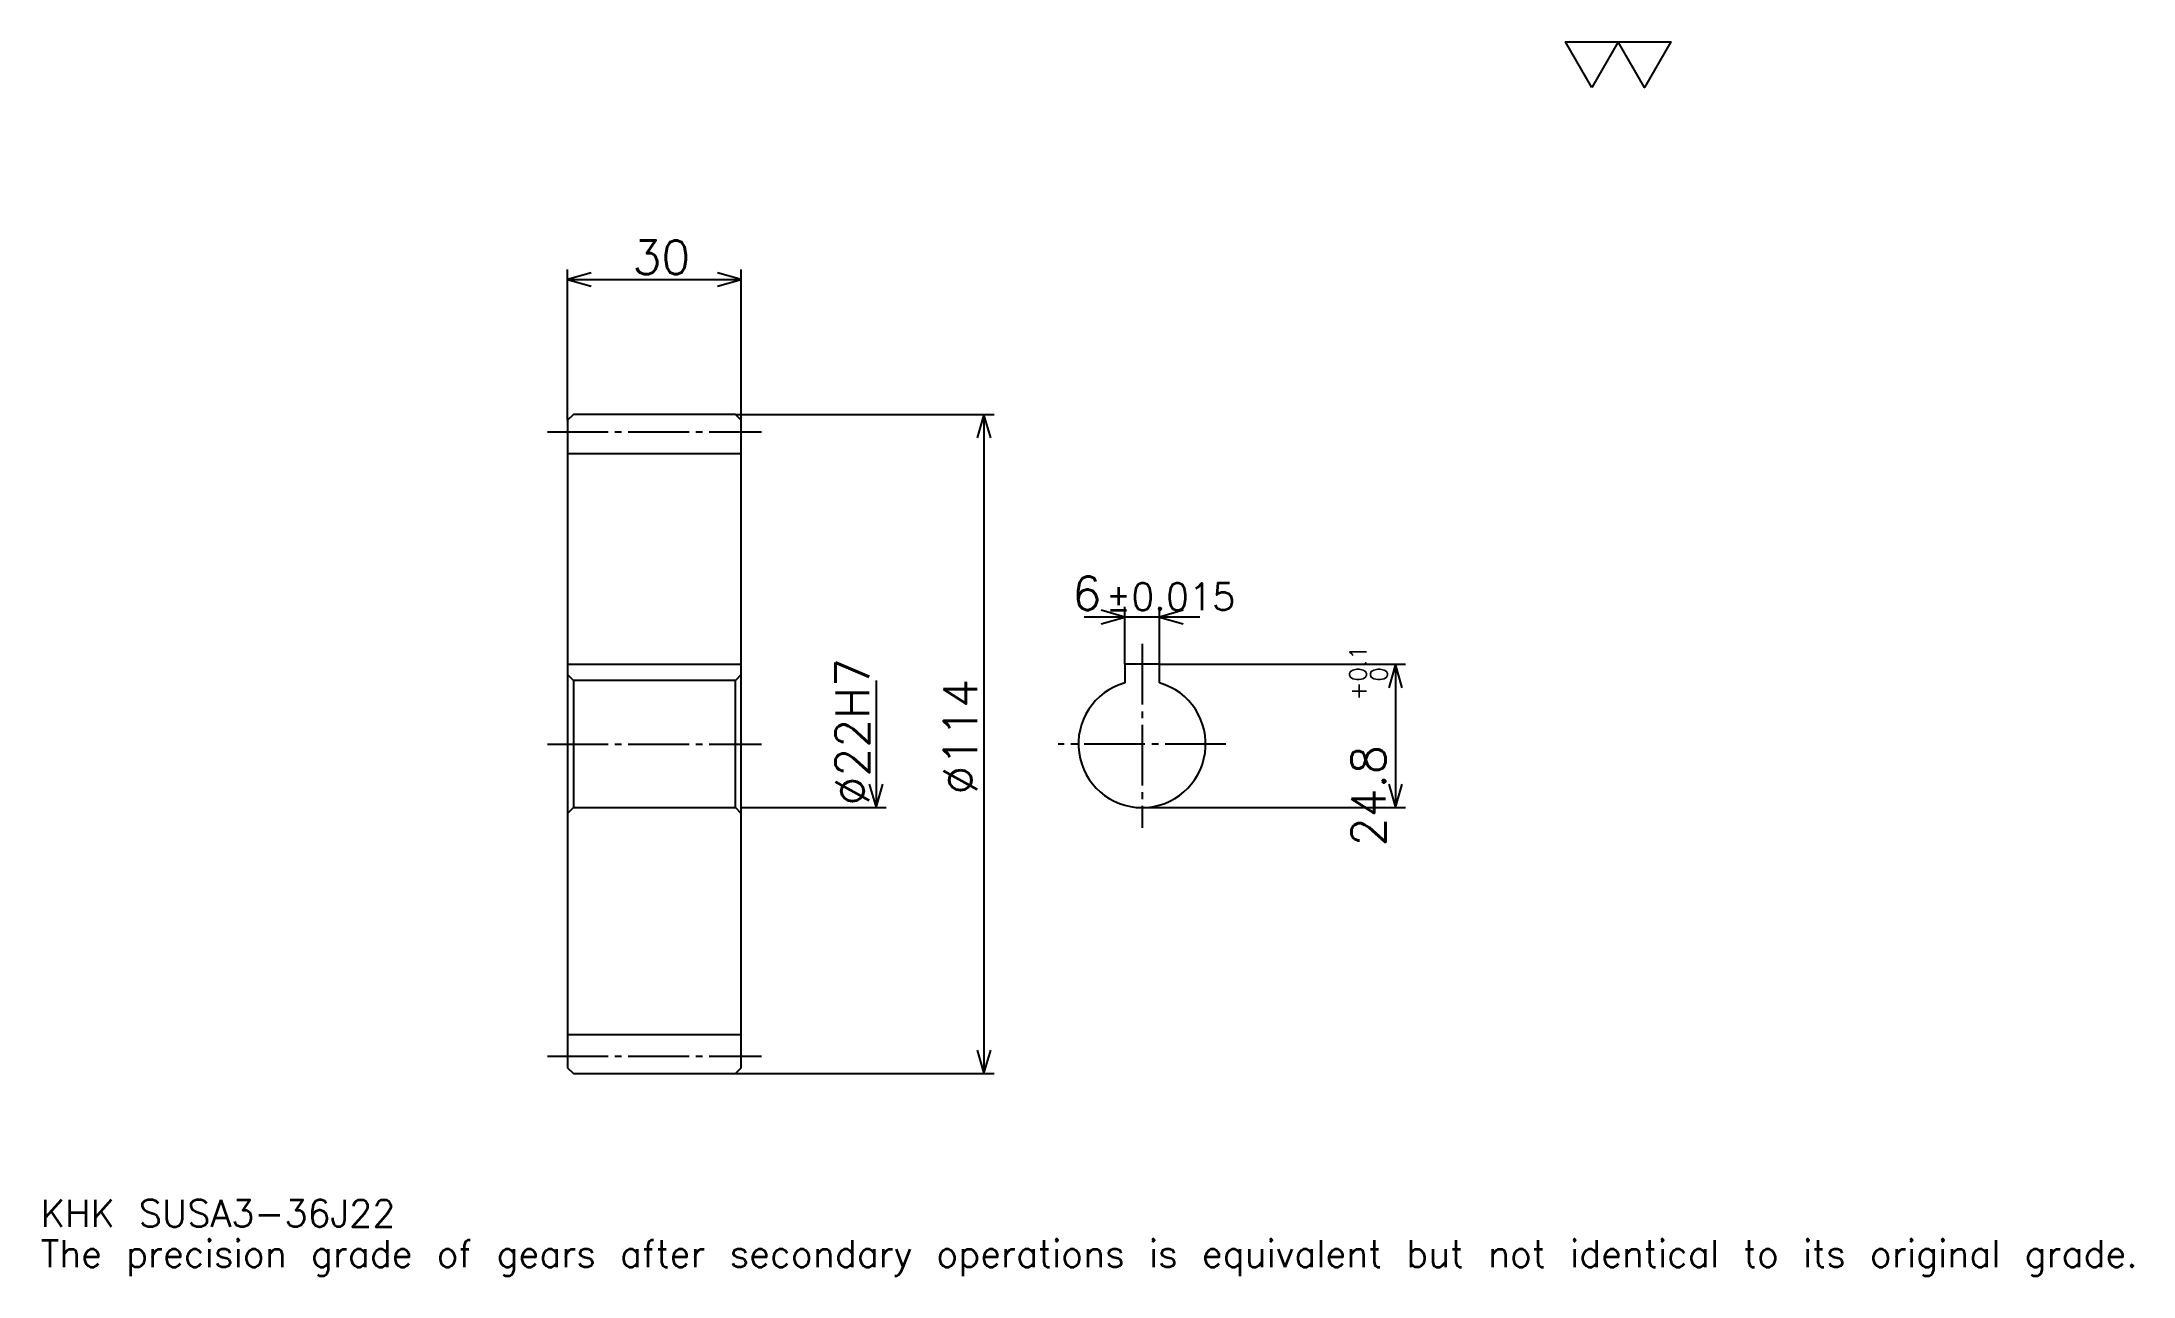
# Model space of a CAD drawing. Extents: x 12 to 373, y 4 to 218.
import ezdxf

# ---------------------------------------------------------------- set-up
doc = ezdxf.new("R2010")
doc.units = 0
doc.linetypes.add('DASHDOT', pattern=[13.989131, 10.491848, -1.165761, 1.165761, -1.165761])
doc.layers.get('0').update_dxf_attribs({"linetype": 'CONTINUOUS'})
doc.layers.add('DASHDOT', color=6, linetype='DASHDOT')
doc.styles.add('KANJI', font='TXT', dxfattribs={"bigfont": 'BIGFONT'})

msp = doc.modelspace()

# ---------------------------------------------------------------- linework, layer by layer
at = {"color": 5}
for p, q in [((102.736412, 153.297546), (102.736412, 178.361404)), ((132.73642, 153.297546), (132.73642, 178.361404)), ((102.736412, 176.612762), (132.73642, 176.612762)), ((102.736412, 152.297546), (102.736412, 153.297546)), ((131.73642, 153.297546), (132.73642, 153.297546)), ((132.73642, 153.297546), (176.452454, 153.297546)), ((132.73642, 152.297546), (132.73642, 153.297546)), ((174.703796, 153.297546), (174.703796, 39.297546)), ((199.024445, 110.097549), (199.024445, 120.006516)), ((205.024445, 110.097549), (205.024445, 120.006516)), ((212.019012, 118.257874), (192.029877, 118.257874)), ((205.024445, 110.097549), (247.574738, 110.097549)), ((245.82608, 110.097549), (245.82608, 85.297546)), ((156.051636, 107.297546), (156.051636, 85.297546)), ((132.73642, 85.297546), (157.800262, 85.297546)), ((202.024445, 85.297546), (247.574738, 85.297546)), ((131.73642, 39.297546), (132.73642, 39.297546)), ((132.73642, 39.297546), (176.452454, 39.297546))]:
    msp.add_line(p, q, dxfattribs=at)
at = {"color": 4}
for p, q in [((102.736412, 146.547546), (132.73642, 146.547546)), ((102.736412, 110.097549), (132.73642, 110.097549)), ((132.73642, 108.297546), (131.73642, 107.297546)), ((102.736412, 84.297546), (103.736412, 85.297546)), ((132.73642, 84.297546), (131.73642, 85.297546)), ((102.736412, 46.047546), (132.73642, 46.047546))]:
    msp.add_line(p, q, dxfattribs=at)
at = {"color": 7}
msp.add_lwpolyline([(279.782623, 209.83696), (275.236145, 217.717499), (293.422028, 217.717499), (288.875549, 209.83696), (284.329102, 217.717499), (279.782623, 209.83696)], dxfattribs=at)
at = {"color": 5}
for points in [[(106.816574, 177.778534), (102.736412, 176.612762), (106.816574, 175.446991)], [(128.65625, 175.446991), (132.73642, 176.612762), (128.65625, 177.778534)], [(175.869568, 149.217377), (174.703796, 153.297546), (173.53804, 149.217377)], [(194.94429, 117.092117), (199.024445, 118.257874), (194.94429, 119.42363)], [(209.104614, 119.42363), (205.024445, 118.257874), (209.104614, 117.092117)], [(246.991852, 106.01738), (245.82608, 110.097549), (244.660339, 106.01738)], [(154.885864, 89.377708), (156.051636, 85.297546), (157.217392, 89.377708)], [(244.660339, 89.377708), (245.82608, 85.297546), (246.991852, 89.377708)], [(173.53804, 43.377708), (174.703796, 39.297546), (175.869568, 43.377708)]]:
    msp.add_lwpolyline(points, dxfattribs=at)
at = {"color": 4}
for points in [[(102.736412, 84.297546), (102.736412, 40.297546), (103.736412, 39.297546), (131.73642, 39.297546), (132.73642, 40.297546), (132.73642, 152.297546), (131.73642, 153.297546), (103.736412, 153.297546), (102.736412, 152.297546), (102.736412, 84.297546)], [(205.024445, 106.880554), (205.024445, 110.097549), (199.024445, 110.097549), (199.024445, 106.880554)], [(102.736412, 108.297546), (103.736412, 107.297546), (103.736412, 85.297546), (131.73642, 85.297546), (131.73642, 107.297546), (103.736412, 107.297546)]]:
    msp.add_lwpolyline(points, dxfattribs=at)
msp.add_arc((202.024445, 96.297546), 11, 105.82662089, 74.17337911, dxfattribs=at)
at = {"layer": 'DASHDOT', "color": 7}
for p, q in [((99.239128, 150.297546), (136.233704, 150.297546)), ((202.024445, 113.594833), (202.024445, 81.800262)), ((99.239128, 96.297546), (136.233704, 96.297546)), ((216.521729, 96.297546), (187.527176, 96.297546)), ((99.239128, 42.297546), (136.233704, 42.297546))]:
    msp.add_line(p, q, dxfattribs=at)

# ---------------------------------------------------------------- texts
at = {"color": 7, "style": 'KANJI'}
for s, height, p in [('30', 5.828804, (113.947693, 177.54538)), ('6', 5.828804, (189.992645, 119.42363)), ('%%p0.015', 4.663043, (195.762451, 119.42363)), ('KHK SUSA3-36J22', 4.663043, (11.657609, 12.82337)), ('The precision grade of gears after secondary operations is equivalent but not identical to its original grade.', 4.663043, (11.657609, 5.828804))]:
    msp.add_text(s, height=height, dxfattribs=at).set_placement(p)
for s, height, p in [('0.1', 2.914402, (240.813324, 107.091042)), ('%%c22H7', 5.828804, (154.885864, 85.659981)), ('0', 2.914402, (244.427185, 107.091042)), ('%%c114', 5.828804, (173.53804, 87.554337)), ('+', 2.914402, (240.813324, 103.826912)), ('24.8', 5.828804, (244.077454, 78.597534))]:
    msp.add_text(s, height=height, rotation=90, dxfattribs=at).set_placement(p)

doc.saveas('drawing.dxf')
